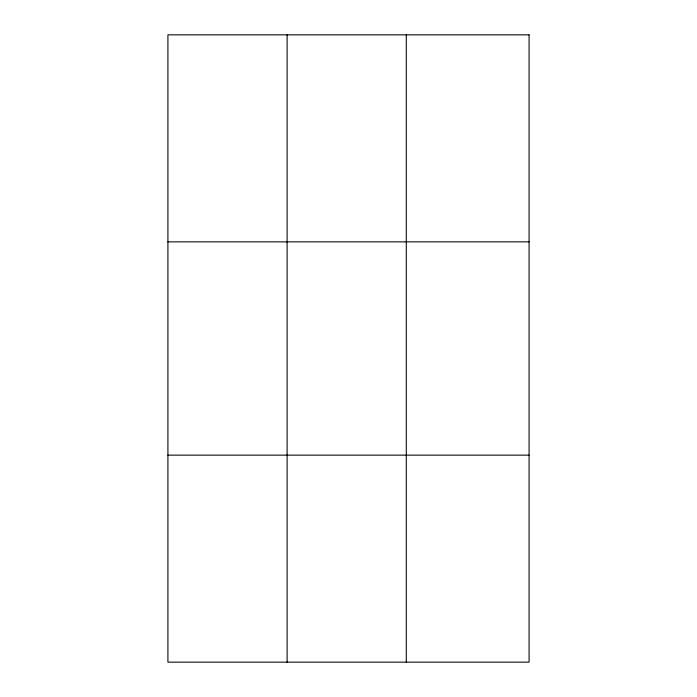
<?xml version="1.0" encoding="UTF-8"?>
<svg xmlns="http://www.w3.org/2000/svg" width="697" height="697" viewBox="0 0 697 697"><rect width="100%" height="100%" fill="white"/><g stroke="black" fill="none" stroke-linecap="round" stroke-linejoin="round"><path stroke-width="1.05" d="M287.103 34.85L287.103 662.15M406.29 34.85L406.29 662.15M167.916 241.859L529.084 241.859M167.916 455.141L529.084 455.141M529.084 34.85L529.084 662.15L167.916 662.15L167.916 34.85L529.084 34.85"/></g></svg>
